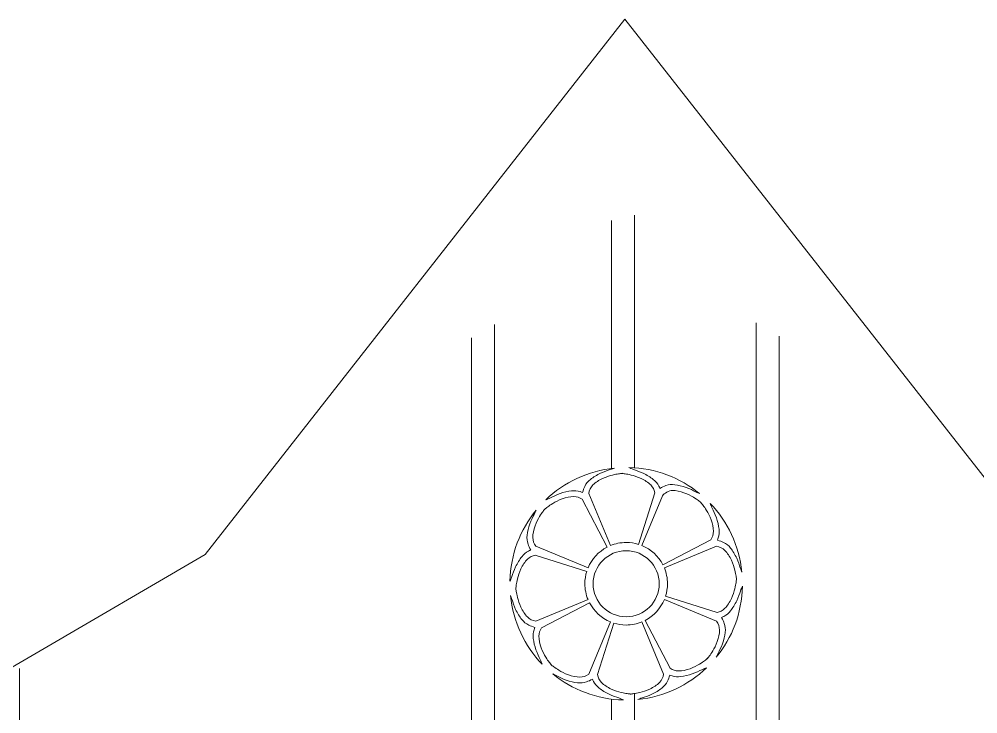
# Model space of a CAD drawing. Header units: centimetres. Extents: x -61 to 61, y -26 to 26.
# Drawn here: x 32.13 to 39.97, y -12.22 to -6.54 of the extents above; entities that cross this region are included whole.
import ezdxf

# ---------------------------------------------------------------- set-up
doc = ezdxf.new("R2010")
doc.units = ezdxf.units.CM
doc.header["$MEASUREMENT"] = 0
doc.layers.add('layer 1', color=7, linetype='Continuous')

msp = doc.modelspace()

# ---------------------------------------------------------------- linework, layer by layer
at = {"layer": 'layer 1', "color": 242, "lineweight": 9}
for points, knots in [([(37.08551, -6.54192), (37.08551, -6.54192), (33.65383, -10.9195), (33.65383, -10.9195), (33.65383, -10.9195), (33.65383, -10.9195), (30.88893, -12.53055), (30.88893, -12.53055)], [0, 0, 0, 0, 0.3333333, 0.3333333, 0.3333333, 0.3333333, 1, 1, 1, 1]), ([(37.08551, -6.54192), (37.08551, -6.54192), (40.51719, -10.9195), (40.51719, -10.9195), (40.51719, -10.9195), (40.51719, -10.9195), (43.31093, -12.54735), (43.31093, -12.54735), (43.31093, -12.54735), (43.31093, -12.54735), (42.45479, -12.53608), (42.45479, -12.53608)], [0, 0, 0, 0, 0.25, 0.25, 0.25, 0.25, 0.5, 0.5, 0.5, 0.5, 1, 1, 1, 1])]:
    msp.add_open_spline(points, degree=3, knots=knots, dxfattribs=at)
at = {"layer": 'layer 1', "color": 177, "lineweight": 9}
for points in [[(37.16458, -9.58766), (37.16458, -9.58766), (37.16458, -8.14482), (37.16458, -8.14482)], [(36.97687, -9.56217), (36.97687, -9.56217), (36.97687, -8.18881), (36.97687, -8.18881)], [(36.02038, -9.03779), (36.02038, -9.03779), (36.02038, -13.50708), (36.02038, -13.50708)], [(38.15771, -9.02553), (38.15771, -9.02553), (38.15771, -13.50708), (38.15771, -13.50708)], [(35.83267, -9.14617), (35.83267, -9.14617), (35.83267, -13.50708), (35.83267, -13.50708)], [(38.34543, -9.1339), (38.34543, -9.1339), (38.34543, -13.50708), (38.34543, -13.50708)], [(36.97687, -9.56217), (36.97687, -9.56217), (36.97687, -10.21442), (36.97687, -10.21442)], [(37.16458, -9.58766), (37.16458, -9.58766), (37.16458, -10.2095), (37.16458, -10.2095)], [(32.13613, -23.34542), (32.13613, -23.34542), (32.13613, -11.85017), (32.13613, -11.85017)], [(37.16458, -12.05481), (37.16458, -12.05481), (37.16458, -13.50708), (37.16458, -13.50708)], [(36.97687, -12.10061), (36.97687, -12.10061), (36.97687, -13.50708), (36.97687, -13.50708)]]:
    msp.add_open_spline(points, degree=3, dxfattribs=at)
at = {"layer": 'layer 1', "color": 250, "lineweight": 9}
for points in [[(36.99962, -10.21186), (36.78286, -10.23364), (36.58757, -10.32826), (36.43861, -10.47088)], [(37.69633, -10.42076), (37.53764, -10.29125), (37.3363, -10.212), (37.11663, -10.20728)], [(36.78982, -10.41878), (36.78982, -10.41878), (36.96659, -10.84553), (36.96659, -10.84553)], [(37.3301, -10.41443), (37.3301, -10.41443), (37.19735, -10.83545), (37.19735, -10.83545)], [(36.93989, -10.858), (36.93989, -10.858), (36.73601, -10.46636), (36.73601, -10.46636)], [(37.39305, -10.43989), (37.39305, -10.43989), (37.22502, -10.84552), (37.22502, -10.84552)], [(36.35909, -10.55694), (36.22955, -10.71565), (36.15028, -10.91702), (36.14557, -11.13673)], [(38.04146, -11.06139), (38.01969, -10.84459), (37.92506, -10.64927), (37.78242, -10.50029)], [(37.39529, -11.00157), (37.39529, -11.00157), (37.78693, -10.79769), (37.78693, -10.79769)], [(36.35709, -10.8515), (36.35709, -10.8515), (36.78385, -11.02827), (36.78385, -11.02827)], [(36.93989, -10.858), (36.86989, -10.89451), (36.81429, -10.95486), (36.78385, -11.02827)], [(37.39529, -11.00157), (37.35878, -10.93157), (37.29843, -10.87596), (37.22502, -10.84552)], [(37.83451, -10.85149), (37.83451, -10.85149), (37.40776, -11.02826), (37.40776, -11.02826)], [(36.77377, -11.05595), (36.77377, -11.05595), (36.35269, -10.92319), (36.35269, -10.92319)], [(37.83246, -11.75816), (37.96204, -11.59942), (38.04134, -11.398), (38.04604, -11.17824)], [(36.15013, -11.25356), (36.17189, -11.47041), (36.26655, -11.66577), (36.40922, -11.81477)], [(37.41784, -11.25901), (37.41784, -11.25901), (37.83892, -11.39177), (37.83892, -11.39177)], [(36.3571, -11.46347), (36.3571, -11.46347), (36.78385, -11.2867), (36.78385, -11.2867)], [(36.79632, -11.31339), (36.79632, -11.31339), (36.40468, -11.51727), (36.40468, -11.51727)], [(36.79632, -11.31339), (36.83284, -11.38339), (36.89319, -11.439), (36.96659, -11.46944)], [(37.25172, -11.45697), (37.32172, -11.42046), (37.37732, -11.3601), (37.40776, -11.2867)], [(37.83451, -11.46346), (37.83451, -11.46346), (37.40776, -11.2867), (37.40776, -11.2867)], [(36.78983, -11.89619), (36.78983, -11.89619), (36.96659, -11.46944), (36.96659, -11.46944)], [(36.99427, -11.47952), (36.99427, -11.47952), (36.86152, -11.90059), (36.86152, -11.90059)], [(37.40179, -11.89619), (37.40179, -11.89619), (37.22502, -11.46944), (37.22502, -11.46944)], [(37.25172, -11.45697), (37.25172, -11.45697), (37.4556, -11.8486), (37.4556, -11.8486)], [(36.49512, -11.89413), (36.65387, -12.02375), (36.85532, -12.10307), (37.07512, -12.10776)], [(37.1918, -12.10319), (37.40869, -12.08144), (37.60408, -11.98676), (37.7531, -11.84406)]]:
    msp.add_open_spline(points, degree=3, dxfattribs=at)
for points, knots in [([(36.7392, -10.41133), (36.74497, -10.39276), (36.75106, -10.37542), (36.75788, -10.36109), (36.75788, -10.36109), (36.76934, -10.33702), (36.78291, -10.32147), (36.80459, -10.30418), (36.80459, -10.30418), (36.82627, -10.2869), (36.85606, -10.26788), (36.88551, -10.25402), (36.88551, -10.25402), (36.91495, -10.24015), (36.94406, -10.23145), (36.96519, -10.22446), (36.96519, -10.22446), (36.97966, -10.21969), (36.99039, -10.21572), (36.99962, -10.21186)], [0, 0, 0, 0, 0.1666667, 0.1666667, 0.1666667, 0.1666667, 0.3333333, 0.3333333, 0.3333333, 0.3333333, 0.5, 0.5, 0.5, 0.5, 0.6666667, 0.6666667, 0.6666667, 0.6666667, 1, 1, 1, 1]), ([(36.78982, -10.41878), (36.79433, -10.39135), (36.80438, -10.37009), (36.82413, -10.35005), (36.82413, -10.35005), (36.84405, -10.32982), (36.87384, -10.3108), (36.90329, -10.29694), (36.90329, -10.29694), (36.93273, -10.28307), (36.96184, -10.27437), (36.98384, -10.26887), (36.98384, -10.26887), (37.00583, -10.26337), (37.02074, -10.26108), (37.03291, -10.25925), (37.03291, -10.25925), (37.04508, -10.25743), (37.05453, -10.25606), (37.06398, -10.2547)], [0, 0, 0, 0, 0.1666667, 0.1666667, 0.1666667, 0.1666667, 0.3333333, 0.3333333, 0.3333333, 0.3333333, 0.5, 0.5, 0.5, 0.5, 0.6666667, 0.6666667, 0.6666667, 0.6666667, 1, 1, 1, 1]), ([(37.3301, -10.41443), (37.32526, -10.38907), (37.31525, -10.36902), (37.29656, -10.35005), (37.29656, -10.35005), (37.27664, -10.32982), (37.24685, -10.3108), (37.2174, -10.29694), (37.2174, -10.29694), (37.18796, -10.28307), (37.15885, -10.27437), (37.13685, -10.26887), (37.13685, -10.26887), (37.11485, -10.26337), (37.09995, -10.26108), (37.08762, -10.25945), (37.08762, -10.25945), (37.07529, -10.25783), (37.06553, -10.25685), (37.05577, -10.25589)], [0, 0, 0, 0, 0.1666667, 0.1666667, 0.1666667, 0.1666667, 0.3333333, 0.3333333, 0.3333333, 0.3333333, 0.5, 0.5, 0.5, 0.5, 0.6666667, 0.6666667, 0.6666667, 0.6666667, 1, 1, 1, 1]), ([(37.37125, -10.37772), (37.36856, -10.37123), (37.36576, -10.36506), (37.36282, -10.35935), (37.36282, -10.35935), (37.35135, -10.33702), (37.33778, -10.32147), (37.31609, -10.30418), (37.31609, -10.30418), (37.29441, -10.2869), (37.26462, -10.26788), (37.23518, -10.25402), (37.23518, -10.25402), (37.20573, -10.24015), (37.17663, -10.23145), (37.15528, -10.22356), (37.15528, -10.22356), (37.13935, -10.21768), (37.12774, -10.21226), (37.11663, -10.20728)], [0, 0, 0, 0, 0.1666667, 0.1666667, 0.1666667, 0.1666667, 0.3333333, 0.3333333, 0.3333333, 0.3333333, 0.5, 0.5, 0.5, 0.5, 0.6666667, 0.6666667, 0.6666667, 0.6666667, 1, 1, 1, 1]), ([(36.7392, -10.41133), (36.7327, -10.40866), (36.72636, -10.40627), (36.72025, -10.40431), (36.72025, -10.40431), (36.69634, -10.39664), (36.67576, -10.39523), (36.6482, -10.39834), (36.6482, -10.39834), (36.62065, -10.40145), (36.58613, -10.40907), (36.55551, -10.42009), (36.55551, -10.42009), (36.52488, -10.4311), (36.49815, -10.44553), (36.47747, -10.45505), (36.47747, -10.45505), (36.46205, -10.46215), (36.44999, -10.46653), (36.43861, -10.47087)], [0, 0, 0, 0, 0.1666667, 0.1666667, 0.1666667, 0.1666667, 0.3333333, 0.3333333, 0.3333333, 0.3333333, 0.5, 0.5, 0.5, 0.5, 0.6666667, 0.6666667, 0.6666667, 0.6666667, 1, 1, 1, 1]), ([(37.37125, -10.37772), (37.38847, -10.36867), (37.40504, -10.36071), (37.41999, -10.3554), (37.41999, -10.3554), (37.44512, -10.34649), (37.4657, -10.34508), (37.49326, -10.34819), (37.49326, -10.34819), (37.52081, -10.3513), (37.55532, -10.35892), (37.58595, -10.36994), (37.58595, -10.36994), (37.61657, -10.38095), (37.64331, -10.39538), (37.66319, -10.40538), (37.66319, -10.40538), (37.67674, -10.4122), (37.6871, -10.41697), (37.69633, -10.42076)], [0, 0, 0, 0, 0.1666667, 0.1666667, 0.1666667, 0.1666667, 0.3333333, 0.3333333, 0.3333333, 0.3333333, 0.5, 0.5, 0.5, 0.5, 0.6666667, 0.6666667, 0.6666667, 0.6666667, 1, 1, 1, 1]), ([(37.39305, -10.43989), (37.40326, -10.4175), (37.44651, -10.39464), (37.47464, -10.39443), (37.47464, -10.39443), (37.50302, -10.39422), (37.53755, -10.40184), (37.56818, -10.41286), (37.56818, -10.41286), (37.5988, -10.42388), (37.62553, -10.4383), (37.64498, -10.44997), (37.64498, -10.44997), (37.66442, -10.46163), (37.67658, -10.47056), (37.68647, -10.47787), (37.68647, -10.47787), (37.69637, -10.48518), (37.70402, -10.4909), (37.71166, -10.49662)], [0, 0, 0, 0, 0.1666667, 0.1666667, 0.1666667, 0.1666667, 0.3333333, 0.3333333, 0.3333333, 0.3333333, 0.5, 0.5, 0.5, 0.5, 0.6666667, 0.6666667, 0.6666667, 0.6666667, 1, 1, 1, 1]), ([(36.73606, -10.46639), (36.71471, -10.45188), (36.69345, -10.44478), (36.66682, -10.44458), (36.66682, -10.44458), (36.63843, -10.44437), (36.60391, -10.45199), (36.57329, -10.46301), (36.57329, -10.46301), (36.54267, -10.47402), (36.51593, -10.48845), (36.49648, -10.50011), (36.49648, -10.50011), (36.47704, -10.51178), (36.46489, -10.5207), (36.45501, -10.52827), (36.45501, -10.52827), (36.44514, -10.53584), (36.43756, -10.54205), (36.42997, -10.54827)], [0, 0, 0, 0, 0.1666667, 0.1666667, 0.1666667, 0.1666667, 0.3333333, 0.3333333, 0.3333333, 0.3333333, 0.5, 0.5, 0.5, 0.5, 0.6666667, 0.6666667, 0.6666667, 0.6666667, 1, 1, 1, 1]), ([(37.7869, -10.79774), (37.80141, -10.77639), (37.80851, -10.75513), (37.8087, -10.72849), (37.8087, -10.72849), (37.80892, -10.70011), (37.8013, -10.66559), (37.79028, -10.63497), (37.79028, -10.63497), (37.77927, -10.60434), (37.76484, -10.57761), (37.75317, -10.55816), (37.75317, -10.55816), (37.74151, -10.53872), (37.73259, -10.52657), (37.72502, -10.51669), (37.72502, -10.51669), (37.71745, -10.50682), (37.71124, -10.49924), (37.70502, -10.49165)], [0, 0, 0, 0, 0.1666667, 0.1666667, 0.1666667, 0.1666667, 0.3333333, 0.3333333, 0.3333333, 0.3333333, 0.5, 0.5, 0.5, 0.5, 0.6666667, 0.6666667, 0.6666667, 0.6666667, 1, 1, 1, 1]), ([(36.31604, -10.88203), (36.307, -10.86482), (36.29903, -10.84825), (36.29372, -10.8333), (36.29372, -10.8333), (36.28481, -10.80817), (36.2834, -10.78758), (36.28652, -10.76003), (36.28652, -10.76003), (36.28962, -10.73247), (36.29724, -10.69796), (36.30826, -10.66734), (36.30826, -10.66734), (36.31927, -10.63671), (36.3337, -10.60998), (36.3437, -10.5901), (36.3437, -10.5901), (36.35053, -10.57654), (36.3553, -10.56617), (36.35909, -10.55694)], [0, 0, 0, 0, 0.1666667, 0.1666667, 0.1666667, 0.1666667, 0.3333333, 0.3333333, 0.3333333, 0.3333333, 0.5, 0.5, 0.5, 0.5, 0.6666667, 0.6666667, 0.6666667, 0.6666667, 1, 1, 1, 1]), ([(36.35709, -10.85151), (36.34089, -10.82892), (36.33297, -10.80678), (36.33276, -10.77864), (36.33276, -10.77864), (36.33254, -10.75026), (36.34016, -10.71574), (36.35118, -10.68511), (36.35118, -10.68511), (36.36219, -10.65449), (36.37662, -10.62776), (36.38829, -10.60831), (36.38829, -10.60831), (36.39995, -10.58887), (36.40887, -10.57671), (36.41619, -10.56681), (36.41619, -10.56681), (36.42351, -10.55692), (36.42922, -10.54927), (36.43494, -10.54163)], [0, 0, 0, 0, 0.1666667, 0.1666667, 0.1666667, 0.1666667, 0.3333333, 0.3333333, 0.3333333, 0.3333333, 0.5, 0.5, 0.5, 0.5, 0.6666667, 0.6666667, 0.6666667, 0.6666667, 1, 1, 1, 1]), ([(37.84196, -10.80088), (37.84464, -10.79438), (37.84702, -10.78804), (37.84898, -10.78193), (37.84898, -10.78193), (37.85666, -10.75803), (37.85805, -10.73743), (37.85495, -10.70988), (37.85495, -10.70988), (37.85184, -10.68233), (37.84422, -10.64781), (37.8332, -10.61719), (37.8332, -10.61719), (37.82219, -10.58656), (37.80776, -10.55983), (37.79824, -10.53915), (37.79824, -10.53915), (37.79113, -10.52373), (37.78675, -10.51168), (37.78242, -10.50029)], [0, 0, 0, 0, 0.1666667, 0.1666667, 0.1666667, 0.1666667, 0.3333333, 0.3333333, 0.3333333, 0.3333333, 0.5, 0.5, 0.5, 0.5, 0.6666667, 0.6666667, 0.6666667, 0.6666667, 1, 1, 1, 1]), ([(37.84196, -10.80088), (37.86052, -10.80665), (37.87787, -10.81274), (37.89219, -10.81956), (37.89219, -10.81956), (37.91626, -10.83103), (37.93182, -10.84459), (37.9491, -10.86627), (37.9491, -10.86627), (37.96639, -10.88796), (37.98541, -10.91774), (37.99927, -10.94719), (37.99927, -10.94719), (38.01313, -10.97663), (38.02184, -11.00574), (38.02882, -11.02687), (38.02882, -11.02687), (38.03361, -11.04138), (38.0376, -11.05213), (38.04146, -11.06139)], [0, 0, 0, 0, 0.1666667, 0.1666667, 0.1666667, 0.1666667, 0.3333333, 0.3333333, 0.3333333, 0.3333333, 0.5, 0.5, 0.5, 0.5, 0.6666667, 0.6666667, 0.6666667, 0.6666667, 1, 1, 1, 1]), ([(36.31604, -10.88203), (36.30955, -10.88473), (36.30338, -10.88753), (36.29767, -10.89047), (36.29767, -10.89047), (36.27534, -10.90194), (36.25979, -10.91551), (36.2425, -10.93719), (36.2425, -10.93719), (36.22522, -10.95887), (36.2062, -10.98866), (36.19234, -11.01811), (36.19234, -11.01811), (36.17847, -11.04755), (36.16977, -11.07666), (36.16188, -11.09801), (36.16188, -11.09801), (36.15599, -11.11396), (36.15055, -11.12559), (36.14557, -11.13673)], [0, 0, 0, 0, 0.1666667, 0.1666667, 0.1666667, 0.1666667, 0.3333333, 0.3333333, 0.3333333, 0.3333333, 0.5, 0.5, 0.5, 0.5, 0.6666667, 0.6666667, 0.6666667, 0.6666667, 1, 1, 1, 1]), ([(37.0958, -11.42773), (37.24506, -11.42773), (37.36605, -11.30674), (37.36605, -11.15748), (37.36605, -11.15748), (37.36605, -11.00823), (37.24506, -10.88724), (37.0958, -10.88724), (37.0958, -10.88724), (36.94655, -10.88724), (36.82556, -11.00823), (36.82556, -11.15748), (36.82556, -11.15748), (36.82556, -11.30674), (36.94655, -11.42773), (37.0958, -11.42773)], [0, 0, 0, 0, 0.2, 0.2, 0.2, 0.2, 0.4, 0.4, 0.4, 0.4, 0.6, 0.6, 0.6, 0.6, 1, 1, 1, 1]), ([(37.19735, -10.83545), (37.16531, -10.82536), (37.13119, -10.81991), (37.0958, -10.81991), (37.0958, -10.81991), (37.05003, -10.81991), (37.00638, -10.82903), (36.96658, -10.84553)], [0, 0, 0, 0, 0.3333333, 0.3333333, 0.3333333, 0.3333333, 1, 1, 1, 1]), ([(37.83451, -10.85149), (37.86194, -10.85601), (37.88319, -10.86606), (37.90324, -10.88581), (37.90324, -10.88581), (37.92347, -10.90572), (37.94248, -10.93552), (37.95635, -10.96497), (37.95635, -10.96497), (37.97021, -10.99441), (37.97892, -11.02352), (37.98442, -11.04552), (37.98442, -11.04552), (37.98992, -11.06751), (37.9922, -11.08242), (37.99403, -11.09459), (37.99403, -11.09459), (37.99586, -11.10676), (37.99722, -11.11621), (37.99858, -11.12565)], [0, 0, 0, 0, 0.1666667, 0.1666667, 0.1666667, 0.1666667, 0.3333333, 0.3333333, 0.3333333, 0.3333333, 0.5, 0.5, 0.5, 0.5, 0.6666667, 0.6666667, 0.6666667, 0.6666667, 1, 1, 1, 1]), ([(36.35275, -10.92318), (36.32739, -10.92802), (36.30734, -10.93804), (36.28837, -10.95673), (36.28837, -10.95673), (36.26814, -10.97664), (36.24912, -11.00644), (36.23526, -11.03589), (36.23526, -11.03589), (36.2214, -11.06533), (36.21269, -11.09444), (36.20719, -11.11644), (36.20719, -11.11644), (36.20169, -11.13843), (36.1994, -11.15334), (36.19777, -11.16567), (36.19777, -11.16567), (36.19615, -11.178), (36.19518, -11.18776), (36.19421, -11.19752)], [0, 0, 0, 0, 0.1666667, 0.1666667, 0.1666667, 0.1666667, 0.3333333, 0.3333333, 0.3333333, 0.3333333, 0.5, 0.5, 0.5, 0.5, 0.6666667, 0.6666667, 0.6666667, 0.6666667, 1, 1, 1, 1]), ([(37.41784, -11.25901), (37.42793, -11.22697), (37.43338, -11.19286), (37.43338, -11.15748), (37.43338, -11.15748), (37.43338, -11.11171), (37.42426, -11.06806), (37.40776, -11.02826)], [0, 0, 0, 0, 0.3333333, 0.3333333, 0.3333333, 0.3333333, 1, 1, 1, 1]), ([(36.77377, -11.05595), (36.76368, -11.088), (36.75823, -11.12211), (36.75823, -11.15748), (36.75823, -11.15748), (36.75823, -11.20326), (36.76735, -11.2469), (36.78385, -11.2867)], [0, 0, 0, 0, 0.3333333, 0.3333333, 0.3333333, 0.3333333, 1, 1, 1, 1]), ([(37.83886, -11.39178), (37.86422, -11.38694), (37.88427, -11.37693), (37.90324, -11.35824), (37.90324, -11.35824), (37.92347, -11.33832), (37.94248, -11.30853), (37.95635, -11.27908), (37.95635, -11.27908), (37.97021, -11.24964), (37.97892, -11.22053), (37.98442, -11.19853), (37.98442, -11.19853), (37.98992, -11.17653), (37.9922, -11.16163), (37.99383, -11.1493), (37.99383, -11.1493), (37.99546, -11.13697), (37.99643, -11.12721), (37.9974, -11.11744)], [0, 0, 0, 0, 0.1666667, 0.1666667, 0.1666667, 0.1666667, 0.3333333, 0.3333333, 0.3333333, 0.3333333, 0.5, 0.5, 0.5, 0.5, 0.6666667, 0.6666667, 0.6666667, 0.6666667, 1, 1, 1, 1]), ([(36.3571, -11.46347), (36.32967, -11.45896), (36.30841, -11.44891), (36.28837, -11.42916), (36.28837, -11.42916), (36.26814, -11.40924), (36.24912, -11.37945), (36.23526, -11.35), (36.23526, -11.35), (36.2214, -11.32056), (36.21269, -11.29145), (36.20719, -11.26945), (36.20719, -11.26945), (36.20169, -11.24745), (36.1994, -11.23255), (36.19758, -11.22037), (36.19758, -11.22037), (36.19575, -11.2082), (36.19439, -11.19876), (36.19302, -11.18931)], [0, 0, 0, 0, 0.1666667, 0.1666667, 0.1666667, 0.1666667, 0.3333333, 0.3333333, 0.3333333, 0.3333333, 0.5, 0.5, 0.5, 0.5, 0.6666667, 0.6666667, 0.6666667, 0.6666667, 1, 1, 1, 1]), ([(37.87557, -11.43293), (37.88206, -11.43023), (37.88823, -11.42743), (37.89394, -11.4245), (37.89394, -11.4245), (37.91627, -11.41303), (37.93182, -11.39946), (37.9491, -11.37777), (37.9491, -11.37777), (37.96639, -11.35609), (37.98541, -11.3263), (37.99927, -11.29685), (37.99927, -11.29685), (38.01313, -11.26741), (38.02184, -11.23831), (38.02973, -11.21696), (38.02973, -11.21696), (38.03562, -11.201), (38.04105, -11.18937), (38.04604, -11.17824)], [0, 0, 0, 0, 0.1666667, 0.1666667, 0.1666667, 0.1666667, 0.3333333, 0.3333333, 0.3333333, 0.3333333, 0.5, 0.5, 0.5, 0.5, 0.6666667, 0.6666667, 0.6666667, 0.6666667, 1, 1, 1, 1]), ([(36.34965, -11.51409), (36.33109, -11.50832), (36.31374, -11.50223), (36.29941, -11.4954), (36.29941, -11.4954), (36.27534, -11.48394), (36.25979, -11.47038), (36.2425, -11.44869), (36.2425, -11.44869), (36.22522, -11.42701), (36.2062, -11.39723), (36.19234, -11.36777), (36.19234, -11.36777), (36.17847, -11.33833), (36.16977, -11.30923), (36.16279, -11.2881), (36.16279, -11.2881), (36.15799, -11.27357), (36.154, -11.26282), (36.15013, -11.25356)], [0, 0, 0, 0, 0.1666667, 0.1666667, 0.1666667, 0.1666667, 0.3333333, 0.3333333, 0.3333333, 0.3333333, 0.5, 0.5, 0.5, 0.5, 0.6666667, 0.6666667, 0.6666667, 0.6666667, 1, 1, 1, 1]), ([(37.87557, -11.43293), (37.88461, -11.45015), (37.89258, -11.46672), (37.89788, -11.48167), (37.89788, -11.48167), (37.9068, -11.5068), (37.9082, -11.52738), (37.9051, -11.55494), (37.9051, -11.55494), (37.90198, -11.58249), (37.89437, -11.617), (37.88335, -11.64763), (37.88335, -11.64763), (37.87233, -11.67825), (37.85791, -11.70499), (37.8479, -11.72487), (37.8479, -11.72487), (37.84105, -11.73849), (37.83626, -11.74889), (37.83246, -11.75816)], [0, 0, 0, 0, 0.1666667, 0.1666667, 0.1666667, 0.1666667, 0.3333333, 0.3333333, 0.3333333, 0.3333333, 0.5, 0.5, 0.5, 0.5, 0.6666667, 0.6666667, 0.6666667, 0.6666667, 1, 1, 1, 1]), ([(36.34965, -11.51409), (36.34697, -11.52058), (36.34459, -11.52692), (36.34263, -11.53304), (36.34263, -11.53304), (36.33495, -11.55694), (36.33355, -11.57753), (36.33666, -11.60509), (36.33666, -11.60509), (36.33977, -11.63264), (36.34739, -11.66715), (36.35841, -11.69778), (36.35841, -11.69778), (36.36942, -11.7284), (36.38385, -11.75514), (36.39337, -11.77581), (36.39337, -11.77581), (36.40049, -11.79128), (36.40487, -11.80336), (36.40922, -11.81477)], [0, 0, 0, 0, 0.1666667, 0.1666667, 0.1666667, 0.1666667, 0.3333333, 0.3333333, 0.3333333, 0.3333333, 0.5, 0.5, 0.5, 0.5, 0.6666667, 0.6666667, 0.6666667, 0.6666667, 1, 1, 1, 1]), ([(36.40471, -11.51723), (36.3902, -11.53858), (36.3831, -11.55984), (36.3829, -11.58647), (36.3829, -11.58647), (36.38269, -11.61486), (36.39031, -11.64937), (36.40133, -11.68), (36.40133, -11.68), (36.41234, -11.71062), (36.42677, -11.73736), (36.43843, -11.7568), (36.43843, -11.7568), (36.4501, -11.77625), (36.45902, -11.7884), (36.46659, -11.79827), (36.46659, -11.79827), (36.47416, -11.80814), (36.48037, -11.81573), (36.48659, -11.82332)], [0, 0, 0, 0, 0.1666667, 0.1666667, 0.1666667, 0.1666667, 0.3333333, 0.3333333, 0.3333333, 0.3333333, 0.5, 0.5, 0.5, 0.5, 0.6666667, 0.6666667, 0.6666667, 0.6666667, 1, 1, 1, 1]), ([(36.99427, -11.47952), (37.02632, -11.48961), (37.06043, -11.49505), (37.0958, -11.49505), (37.0958, -11.49505), (37.14157, -11.49505), (37.18522, -11.48594), (37.22503, -11.46944)], [0, 0, 0, 0, 0.3333333, 0.3333333, 0.3333333, 0.3333333, 1, 1, 1, 1]), ([(37.83451, -11.46346), (37.85072, -11.48605), (37.85864, -11.50818), (37.85885, -11.53632), (37.85885, -11.53632), (37.85907, -11.56471), (37.85145, -11.59922), (37.84043, -11.62985), (37.84043, -11.62985), (37.82941, -11.66047), (37.81499, -11.68721), (37.80332, -11.70666), (37.80332, -11.70666), (37.79166, -11.7261), (37.78273, -11.73825), (37.77542, -11.74815), (37.77542, -11.74815), (37.7681, -11.75805), (37.76239, -11.7657), (37.75667, -11.77334)], [0, 0, 0, 0, 0.1666667, 0.1666667, 0.1666667, 0.1666667, 0.3333333, 0.3333333, 0.3333333, 0.3333333, 0.5, 0.5, 0.5, 0.5, 0.6666667, 0.6666667, 0.6666667, 0.6666667, 1, 1, 1, 1]), ([(36.78983, -11.89619), (36.76724, -11.9124), (36.7451, -11.92032), (36.71696, -11.92053), (36.71696, -11.92053), (36.68858, -11.92075), (36.65406, -11.91313), (36.62344, -11.90211), (36.62344, -11.90211), (36.59281, -11.89109), (36.56608, -11.87667), (36.54663, -11.865), (36.54663, -11.865), (36.52719, -11.85333), (36.51503, -11.84441), (36.50513, -11.8371), (36.50513, -11.8371), (36.49524, -11.82978), (36.48759, -11.82407), (36.47995, -11.81835)], [0, 0, 0, 0, 0.1666667, 0.1666667, 0.1666667, 0.1666667, 0.3333333, 0.3333333, 0.3333333, 0.3333333, 0.5, 0.5, 0.5, 0.5, 0.6666667, 0.6666667, 0.6666667, 0.6666667, 1, 1, 1, 1]), ([(37.45555, -11.84858), (37.4769, -11.86309), (37.49816, -11.87018), (37.52479, -11.87038), (37.52479, -11.87038), (37.55318, -11.8706), (37.58769, -11.86298), (37.61832, -11.85196), (37.61832, -11.85196), (37.64894, -11.84094), (37.67568, -11.82652), (37.69513, -11.81485), (37.69513, -11.81485), (37.71457, -11.80319), (37.72672, -11.79426), (37.73659, -11.7867), (37.73659, -11.7867), (37.74646, -11.77913), (37.75405, -11.77292), (37.76164, -11.7667)], [0, 0, 0, 0, 0.1666667, 0.1666667, 0.1666667, 0.1666667, 0.3333333, 0.3333333, 0.3333333, 0.3333333, 0.5, 0.5, 0.5, 0.5, 0.6666667, 0.6666667, 0.6666667, 0.6666667, 1, 1, 1, 1]), ([(36.82035, -11.93725), (36.80314, -11.94629), (36.78657, -11.95426), (36.77162, -11.95956), (36.77162, -11.95956), (36.74649, -11.96847), (36.72591, -11.96988), (36.69834, -11.96677), (36.69834, -11.96677), (36.67079, -11.96366), (36.63628, -11.95605), (36.60566, -11.94503), (36.60566, -11.94503), (36.57503, -11.93401), (36.5483, -11.91959), (36.52842, -11.90958), (36.52842, -11.90958), (36.51479, -11.90272), (36.50439, -11.89793), (36.49512, -11.89413)], [0, 0, 0, 0, 0.1666667, 0.1666667, 0.1666667, 0.1666667, 0.3333333, 0.3333333, 0.3333333, 0.3333333, 0.5, 0.5, 0.5, 0.5, 0.6666667, 0.6666667, 0.6666667, 0.6666667, 1, 1, 1, 1]), ([(36.8615, -11.90054), (36.86634, -11.9259), (36.87636, -11.94595), (36.89505, -11.96492), (36.89505, -11.96492), (36.91497, -11.98514), (36.94476, -12.00416), (36.97421, -12.01803), (36.97421, -12.01803), (37.00365, -12.03189), (37.03276, -12.04059), (37.05476, -12.0461), (37.05476, -12.0461), (37.07675, -12.0516), (37.09166, -12.05388), (37.10399, -12.05551), (37.10399, -12.05551), (37.11632, -12.05714), (37.12608, -12.05811), (37.13584, -12.05908)], [0, 0, 0, 0, 0.1666667, 0.1666667, 0.1666667, 0.1666667, 0.3333333, 0.3333333, 0.3333333, 0.3333333, 0.5, 0.5, 0.5, 0.5, 0.6666667, 0.6666667, 0.6666667, 0.6666667, 1, 1, 1, 1]), ([(37.40179, -11.89619), (37.39728, -11.92362), (37.38723, -11.94487), (37.36748, -11.96492), (37.36748, -11.96492), (37.34756, -11.98514), (37.31777, -12.00416), (37.28832, -12.01803), (37.28832, -12.01803), (37.25888, -12.03189), (37.22977, -12.04059), (37.20777, -12.0461), (37.20777, -12.0461), (37.18577, -12.0516), (37.17087, -12.05388), (37.1587, -12.05571), (37.1587, -12.05571), (37.14653, -12.05753), (37.13708, -12.0589), (37.12763, -12.06026)], [0, 0, 0, 0, 0.1666667, 0.1666667, 0.1666667, 0.1666667, 0.3333333, 0.3333333, 0.3333333, 0.3333333, 0.5, 0.5, 0.5, 0.5, 0.6666667, 0.6666667, 0.6666667, 0.6666667, 1, 1, 1, 1]), ([(37.45241, -11.90363), (37.44664, -11.9222), (37.44055, -11.93955), (37.43372, -11.95387), (37.43372, -11.95387), (37.42226, -11.97794), (37.4087, -11.99349), (37.38701, -12.01078), (37.38701, -12.01078), (37.36533, -12.02807), (37.33555, -12.04708), (37.3061, -12.06095), (37.3061, -12.06095), (37.27665, -12.07481), (37.24755, -12.08352), (37.22642, -12.0905), (37.22642, -12.0905), (37.21185, -12.09531), (37.20108, -12.09931), (37.1918, -12.10319)], [0, 0, 0, 0, 0.1666667, 0.1666667, 0.1666667, 0.1666667, 0.3333333, 0.3333333, 0.3333333, 0.3333333, 0.5, 0.5, 0.5, 0.5, 0.6666667, 0.6666667, 0.6666667, 0.6666667, 1, 1, 1, 1]), ([(37.45241, -11.90363), (37.45891, -11.90632), (37.46524, -11.9087), (37.47136, -11.91066), (37.47136, -11.91066), (37.49526, -11.91833), (37.51585, -11.91973), (37.54341, -11.91662), (37.54341, -11.91662), (37.57096, -11.91352), (37.60547, -11.9059), (37.6361, -11.89488), (37.6361, -11.89488), (37.66672, -11.88387), (37.69346, -11.86944), (37.71413, -11.85992), (37.71413, -11.85992), (37.7296, -11.85279), (37.74168, -11.84841), (37.7531, -11.84406)], [0, 0, 0, 0, 0.1666667, 0.1666667, 0.1666667, 0.1666667, 0.3333333, 0.3333333, 0.3333333, 0.3333333, 0.5, 0.5, 0.5, 0.5, 0.6666667, 0.6666667, 0.6666667, 0.6666667, 1, 1, 1, 1]), ([(36.82035, -11.93725), (36.82305, -11.94374), (36.82585, -11.94991), (36.82879, -11.95562), (36.82879, -11.95562), (36.84026, -11.97795), (36.85383, -11.99349), (36.87551, -12.01078), (36.87551, -12.01078), (36.89719, -12.02807), (36.92698, -12.04708), (36.95643, -12.06095), (36.95643, -12.06095), (36.98587, -12.07481), (37.01498, -12.08352), (37.03633, -12.0914), (37.03633, -12.0914), (37.05232, -12.09731), (37.06396, -12.10276), (37.07512, -12.10776)], [0, 0, 0, 0, 0.1666667, 0.1666667, 0.1666667, 0.1666667, 0.3333333, 0.3333333, 0.3333333, 0.3333333, 0.5, 0.5, 0.5, 0.5, 0.6666667, 0.6666667, 0.6666667, 0.6666667, 1, 1, 1, 1])]:
    msp.add_open_spline(points, degree=3, knots=knots, dxfattribs=at)

doc.saveas('drawing.dxf')
